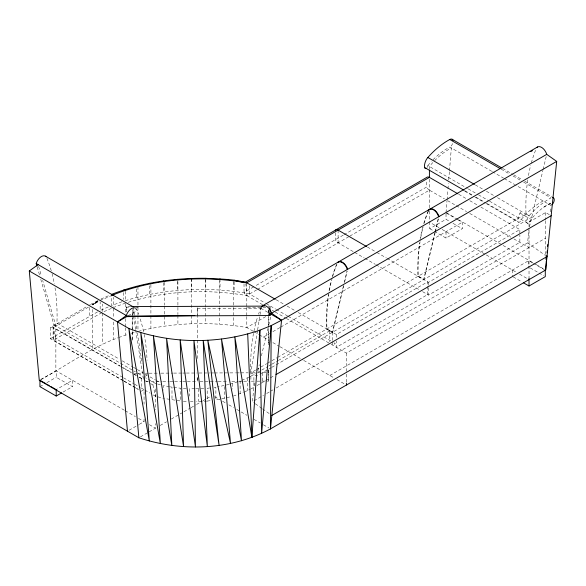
<?xml version="1.0" encoding="UTF-8"?>
<svg xmlns="http://www.w3.org/2000/svg" width="586" height="586" viewBox="0 0 586 586"><rect width="100%" height="100%" fill="white"/><g stroke="black" fill="none" stroke-linecap="round" stroke-linejoin="round"><path stroke-width="0.44" stroke-dasharray="2.93 2.2" d="M132.238 339.543L132.246 331.346M132.246 330.438L132.26 317.685M132.26 316.777L132.268 309.489M187.344 381.398L197.335 381.361L197.343 376.827M197.277 358.5L197.321 307.445L197.379 315.297M257.034 381.156L268.747 381.12L268.681 370.037M268.784 342.876L268.74 309.935M446.019 212.52L446.993 200.705M447.067 199.789L447.894 189.791M447.968 188.882L448.415 183.433M448.715 179.792L449.389 171.61M449.469 170.702L451.345 147.98A57.076 32.955 -60 0 0 434.57 160.718M550.43 211.854L550.803 207.305M529.026 226.731L529.026 222.101A45.818 26.451 -60 0 1 543.412 207.459L545.346 206.125A45.818 26.451 -60 0 1 551.162 202.932L550.957 205.488L515.468 185M276.218 387.991L527.583 242.875L529.041 228.503M130.81 306.581L126.239 306.595L126.224 307.694L129.674 307.679M269.919 306.163L268.095 306.112M257.496 330.768L250.859 372.828L250.933 381.178L255.291 381.164M257.635 329.874L261.202 307.225A7.948 4.593 60 0 1 261.73 306.405M254.925 383.039L253.892 387.361L252.434 401.725L254.595 403.256M257.84 370.828L259.312 364.653M261.415 355.827L267.949 328.46M268.791 324.93L270.893 316.11M343.315 286.32L332.321 332.394L326.607 329.09A214.769 123.998 60 0 1 328.416 294.582M344.158 282.774L346.905 271.259M343.872 285.236L332.672 332.196L326.951 328.893A214.769 123.998 60 0 1 328.885 293.601M344.715 281.69L347.256 271.054M434.841 232.715L423.634 279.676L417.921 276.372A214.769 123.998 60 0 1 419.613 242.655M435.046 231.829L438.218 218.541M435.186 232.517L423.978 279.471L418.265 276.174A214.769 123.998 60 0 1 420.074 241.666M435.398 231.631L438.562 218.336M529.458 226.775L542.929 170.314M543.134 169.427L546.306 156.132M261.202 307.225L259.364 311.869A214.769 123.998 60 0 0 258.507 314.257M543.171 200.998A57.076 32.955 -60 0 0 521.247 219.508A2.359 1.362 -60 0 1 519.606 222.05A2.359 1.362 -60 0 1 517.958 221.405A9.918 5.728 -60 0 1 519.98 213.062L521.247 211.4M489.581 201.225L529.026 223.999A5.311 3.069 -60 0 1 527.759 217.553L529.026 215.897A66.086 38.156 -60 0 1 550.957 197.9L521.708 181.015M94.573 303.709L98.06 301.014M98.206 300.83L92.354 304.874L101.026 300.303M98.016 300.904L92.354 304.874M94.676 303.409L92.405 304.845L89.68 304.925M40.764 279.295L53.905 324.878L56.937 323.128L119.09 359.006M123.214 380.768L50.389 338.723L50.389 327.611L87.321 306.288M88.457 307.13L53.128 327.523L50.389 327.611M50.389 338.723L97.737 311.789M128.202 315.729L137.109 310.587M40.844 379.347C66.628 365.745 90.405 347.872 117.947 337.8M40.727 379.816L56.212 370.879L56.212 377.267L72.466 386.65L72.466 380.263L56.981 389.199M39.951 386.65L43.825 384.416M46.917 382.629L56.212 377.267M63.178 392.012L72.466 386.65M343.206 235.162L255.042 286.078M343.997 234.708L426.652 186.985L426.652 180.063M262.601 304.72L246.794 295.593A5.084 2.937 60 0 1 244.025 292.443L254.258 286.532M256.646 289.902L246.794 295.593C207.114 288.781 165.706 290.612 127.191 302.618M257.437 289.447L349.124 236.51M349.908 236.055L429.413 190.157L444.437 198.83M139.072 377.142L141.329 378.446L144.01 376.901M144.808 376.439L147.042 375.15A214.769 123.998 -60 0 0 147.101 373.377M265.766 316.587L246.794 327.545C210.77 321.304 173.419 322.41 137.959 331.42M141.329 391.228L144.061 389.646L144.061 404.252M150.639 383.61L152.924 384.929L155.422 383.486M439.053 227.668L429.765 222.306L429.765 228.694L446.019 219.31L449.887 221.545M263.392 337.126L269.714 333.478M272.878 331.654L279.998 327.545M280.782 327.083L462.618 222.101M434.409 231.375L446.019 238.077L462.273 228.694L462.273 222.306L456.084 218.732M129.045 430.271L138.53 424.791M139.321 424.337L144.061 421.598L144.061 417.95M255.599 370.096L250.859 372.828L256.573 376.124L259.466 374.454M256.382 369.634L266.645 363.716M267.428 363.261L276.9 357.79M277.691 357.335L526.008 213.971A214.769 123.998 60 0 1 527.818 179.463M140.457 436.863L148.361 432.292M149.152 431.838L155.48 428.19L155.48 423.627M160.22 425.451L166.541 421.803M171.28 419.063L183.14 412.222M183.923 411.76L190.245 408.112M191.036 407.658L195.783 404.919M196.574 404.465L202.104 401.271M202.895 400.817L206.052 398.985M206.843 398.531L210.008 396.707M250.229 376.483L255.43 373.692M257.752 372.352L260.909 370.528M261.7 370.074L268.022 366.418M268.813 365.964L271.179 364.595M271.97 364.14L277.5 360.947M278.291 360.493L329.991 330.643M543.823 207.173L551.162 202.932M260.184 374.036L267.853 369.612M268.644 369.158L271.003 367.796M271.787 367.341L531.722 217.267L526.008 213.971M529.026 222.101L545.632 212.52L549.587 214.798M298.267 312.536L336.371 334.533L427.685 281.815L427.685 285.463M387.207 258.441L428.549 282.313L519.863 229.595L519.863 234.158M257.056 385.529L260.221 383.705M261.012 383.251L264.967 380.966M265.758 380.512L269.714 378.226M270.505 377.772L274.46 375.487M422.587 291.645L428.549 295.095L519.863 242.37L519.863 235.067M254.016 400.809L263.532 395.316M266.703 393.484L273.047 389.822M331.185 344.319L346.407 353.102L545.632 238.077M329.801 375.472L529.026 260.448M93.643 304.163L92.405 304.845L96.587 301.907M90.486 304.5L98.543 300.252M101.847 312.653L53.128 340.305L53.128 327.523L120.423 366.375M241.718 380.343L249.497 376.864M244.106 392.122L250.229 389.265M250.962 388.884L253.892 387.361L253.892 374.579M100.968 299.043L109.904 295.132M112.146 295.285L102.638 299.453L100.982 299.417M108.278 306.954L100.155 310.514L100.155 301.966M111.347 308.412L102.638 312.235L102.638 304.017M233.287 396.07L243.307 392.459M122.013 301.739L111.523 305.533L111.523 294.414M125.536 303.101L113.728 307.372L113.728 297.329M118.79 337.492L128.019 334.328M229.998 384.196L240.121 381.017L240.121 393.792M125.323 300.662L136.37 297.432L149.635 294.392L163.326 292.048L177.324 290.429L191.519 289.55L205.796 289.418L220.036 290.026L234.122 291.374L248.786 293.586L265.341 303.145M131.33 333.361L135.476 332.152M229.185 384.401L217.567 386.907M214.139 387.434L215.875 387.221L215.875 400.004L231.617 396.561M209.795 387.961L207.195 388.284L207.195 401.058L196.588 401.586M207.195 401.058L210.667 400.641M195.702 388.804L205.43 388.386M135.271 307.665L138.919 307.65M247.519 307.276L265.993 307.211M197.321 308.617L261.019 308.397M134.319 373.223L136.802 373.216M137.739 373.216L142.816 373.201M145.482 373.187L148.207 373.179M149.115 373.179L160.015 373.143M160.923 373.135L172.731 373.099M173.639 373.092L181.821 373.062M182.729 373.062L185.454 373.055M186.363 373.048L197.262 373.011M199.079 373.004L209.978 372.967M210.887 372.967L213.612 372.952M214.52 372.952L235.418 372.879M236.326 372.879L239.96 372.864M240.868 372.857L248.134 372.835M255.218 372.813L250.859 372.828A214.769 123.998 60 0 1 253.753 332.094M257.862 372.806L268.674 372.769L268.747 381.12M145.555 381.545L150.097 381.53M151.005 381.523L161.904 381.486M162.813 381.486L169.171 381.464M170.079 381.457L173.72 381.442M174.628 381.442L181.894 381.42M182.803 381.413L186.436 381.398M200.06 381.354L217.318 381.296M218.226 381.288L228.225 381.259M231.858 381.244L238.216 381.222M239.125 381.215L242.758 381.208M243.666 381.2L250.024 381.178M194.816 388.796L189.49 388.789L189.49 396.092M190.384 401.571L193.043 401.578M183.315 388.408L187.732 388.679M183.315 401.183L187.732 401.461M173.734 387.375L180.671 388.24L180.671 401.022L164.41 398.502M169.471 386.679L163.567 385.559L163.567 390.122M170.314 386.841L171.998 387.156L171.998 399.938M160.33 384.716L155.48 383.456L145.526 377.78M153.195 394.92L155.48 396.239L163.567 398.341M502.693 168.468L512.97 174.394M513.761 174.855L521.665 179.419M524.822 181.242L553.279 197.672M501.162 169.149L509.857 174.174M513.014 175.998L520.917 180.561M433.017 159.817A57.076 32.955 -60 0 1 449.784 147.079L491.713 171.288M492.504 171.742L503.594 178.144M504.385 178.598L514.676 184.539M475.341 184.898L483.26 189.468M486.424 191.3L494.342 195.863M497.507 197.694L529.026 215.897M519.98 213.062L527.759 217.553M426.967 167.501A2.359 1.362 -60 0 0 427.861 165.589L467.416 188.428M468.207 188.882L477.707 194.369M478.498 194.823L488.79 200.771M464.932 190.787L472.851 195.358M476.015 197.189L483.933 201.76M487.098 203.584L517.958 221.405M464.713 191.153L474.213 196.632M475.004 197.086L485.289 203.027M486.08 203.489L518.529 222.219M458.721 194.288L466.639 198.866M469.811 200.69L477.729 205.268M480.894 207.092L519.863 229.595M447.601 200.654L455.512 205.217M456.304 205.679L466.581 211.612M469.745 213.436L510.86 237.176M513.929 238.941L529.026 247.666M446.81 212.974L457.878 219.369M458.67 219.823L532.982 262.726M536.146 264.557L544.05 269.12M446.019 212.916L455.307 218.285M532.637 262.931L528.682 260.645L528.682 267.033M533.428 263.385L544.497 269.772M452.985 223.332L462.273 228.694M530.264 267.949L538.168 272.512M538.959 272.966L543.705 275.706M442.144 229.456L485.545 254.514M486.336 254.969L516.383 272.314M519.54 274.138L529.026 279.617M429.765 228.694L433.633 230.928M513.219 276.878L521.914 281.895M367.407 247.014L376.117 252.039M376.908 252.5L386.416 257.986M337.316 242.304L353.915 252.002M354.706 252.456L364.199 257.935M364.99 258.397L375.267 264.33M376.058 264.784L419.547 289.894M276.094 299.732L284.012 304.302M287.184 306.134L295.102 310.705M266.132 303.599L275.618 309.078M276.409 309.533L287.484 315.927M288.275 316.381L331.764 341.492M333.917 342.737L335.287 343.528L332.555 345.103L332.555 341.455M272.094 310.199L274.468 311.569M275.259 312.023L285.536 317.964M286.327 318.418L329.815 343.528M260.792 308.265L268.937 312.968M253.115 331.193L246.794 327.545L246.794 316.587M253.906 331.654L258.646 334.386M259.437 334.848L268.93 340.32M272.878 342.605L279.207 346.26M279.998 346.714L302.925 359.95M303.709 360.405L333.756 377.75M336.921 379.574L344.824 384.138M135.395 308.793L136.699 309.547L138.538 314.191M214.732 396.7L219.442 399.418M222.585 401.234L225.727 403.043M228.862 404.86L233.58 407.578M236.715 409.394L246.926 415.284M253.994 419.364L260.272 422.989M263.414 424.806L268.915 427.978M122.254 360.837L132.561 366.785M133.352 367.246L136.523 369.077M137.322 369.532L143.658 373.194M145.013 373.978L147.042 375.15M150.082 376.901L155.415 379.977M156.176 380.417L158.454 381.735M53.905 324.878L135.381 371.854M138.333 373.626L142.588 376.08M123.397 380.666L53.311 340.202L53.311 327.42L120.093 365.972M123.236 367.788L132.663 373.231M134.135 374.08L136.348 375.362M139.3 377.062L145.313 380.534M146.075 380.973L147.599 381.852M121.214 366.836L131.506 372.777M133.806 374.102L136.062 375.406M122.804 377.369L55.86 338.723L53.311 327.42M123.587 377.823L133.828 383.735M134.612 384.189L140.127 387.375M140.911 387.829L144.061 389.646M144.823 390.086L150.148 393.162M124.181 381.12L138.362 389.302M124.005 381.222L135.029 387.588M135.813 388.042L138.179 389.404M124.393 410.244L55.86 370.674L55.86 325.948L42.668 280.394M125.184 410.698L135.41 416.602M138.552 418.419L144.061 421.598M149.393 424.674L155.48 428.19M527.583 242.875L545.632 255.613M255.32 403.769L261.817 408.354M262.543 408.86L269.758 413.958M38.625 266.366L41.408 276.013M37.226 267.026L39.753 275.794M152.924 384.929L155.48 396.239M133.44 307.665L134.56 314.85M134.699 315.744L136.802 329.215M137.366 332.804L142.127 363.32M135.615 329.486L133.513 316.022L133.454 309.335M135.754 330.379L143.599 380.651M245.798 283.749L247.021 293.315M126.239 306.595L126.261 311.869L126.261 308.236M268.762 309.708L268.798 313.884M262.352 372.791L262.425 381.142M197.299 377.186L197.335 381.361M545.632 212.52L545.632 219.823M545.632 220.732L545.632 261.92M529.026 230.371L529.026 265.011M529.026 265.919L529.026 276.878M512.428 270.029L512.428 276.424M446.019 213.831L446.019 219.31M446.019 231.69L446.019 238.077M429.413 169.208L429.413 166.49A57.076 32.955 -60 0 1 432.812 162.571M429.413 179.199L429.413 210.235M429.413 211.15L429.413 222.101M428.549 282.313L428.549 286.876M428.549 287.792L428.549 295.095M427.685 286.378L427.685 294.59L336.371 347.315L336.371 340.92M346.407 353.102L346.407 373.187M346.407 374.102L346.407 383.229M338.1 230.093L338.1 242.875M336.371 334.533L336.371 337.272M335.339 232.781L335.339 239.718A5.106 2.945 60 0 0 337.573 242.516M332.555 332.328L332.555 340.539M329.815 330.746L329.815 341.697M249.526 285.792L249.526 294.011M247.299 378.007L247.299 390.789M246.794 282.811L246.794 306.544M246.794 307.46L246.794 315.678M244.025 283.771L244.025 292.443M234.122 281.969L234.122 291.374M233.316 281.698L233.316 325.516M232.43 383.574L232.43 389.045M224.321 386.562L224.321 398.429M220.036 278.914L220.036 290.026M219.574 280.379L219.574 306.852M219.574 307.767L219.574 324.197M205.796 280.013L205.796 289.418M205.686 278.87L205.686 307.174M205.686 308.082L205.686 323.604M198.368 388.804L198.368 401.586M191.761 279.002L191.761 314.609M191.761 315.517L191.761 323.736M191.519 278.438L191.519 289.55M177.91 281.69L177.91 314.55M177.91 315.466L177.91 324.593M177.324 281.031L177.324 290.429M164.256 282.349L164.256 305.174M164.256 306.09L164.256 326.168M163.326 282.642L163.326 292.048M155.48 388.936L155.48 409.929M150.902 284.635L150.902 314.763M150.902 315.671L150.902 328.453M149.635 285.836L149.635 294.392M141.329 378.446L141.329 388.489M137.959 286.693L137.959 314.99M137.959 315.905L137.959 330.511M136.37 288.883L136.37 297.432M125.536 291.235L125.536 301.277M125.536 304.017L125.536 313.144M125.536 318.623L125.536 326.841M125.536 327.75L125.536 335.053M123.631 292.604L123.631 299.446M113.728 308.28L113.728 318.323M113.728 321.978L113.728 339.323M102.638 313.144L102.638 344.187M92.354 309.445L92.354 349.608M89.68 307.489L89.68 316.044M420.726 237.755A214.769 123.998 60 0 1 423.151 226.709M424.088 223.339A214.769 123.998 60 0 1 428.615 210.572M528.469 175.551A214.769 123.998 60 0 1 530.674 165.362M531.356 162.813A214.769 123.998 60 0 1 536.351 148.368M46.917 258.287A214.769 123.998 -60 0 1 51.597 271.97M52.051 273.662A214.769 123.998 -60 0 1 54.344 283.932M55.011 287.829A214.769 123.998 -60 0 1 56.937 323.128M419.979 240.297A214.769 123.998 60 0 1 422.806 226.914M423.744 223.537A214.769 123.998 60 0 1 428.263 210.777M429.413 190.157A5.106 2.945 60 0 1 426.652 186.985M132.18 340.224A113.032 0.549 89.8 0 1 132.187 330.775M132.194 329.002A113.032 0.549 89.8 0 1 132.216 317.473M132.231 314.946A113.032 0.549 89.8 0 1 132.246 311.085M268.674 372.769A113.032 0.549 89.8 0 1 268.674 370.103M268.652 344.956A113.032 0.549 89.8 0 1 268.659 328.541M268.666 325.113A113.032 0.549 89.8 0 1 268.696 316.147M268.703 314.484A113.032 0.549 89.8 0 1 268.718 310.624M427.861 165.589A57.076 32.955 -60 0 1 431.259 161.67M140.208 319.011A214.769 123.998 -60 0 1 143.607 331.749M144.149 334.416A214.769 123.998 -60 0 1 147.049 360.353M329.413 290.473A214.769 123.998 60 0 1 332.064 278.577M332.775 276.057A214.769 123.998 60 0 1 336.979 264.059M135.476 308.155A7.948 4.593 -60 0 1 136.699 309.547M329.068 290.671A214.769 123.998 60 0 1 331.273 280.482M332.189 277.09A214.769 123.998 60 0 1 336.635 264.257M253.928 331.2A214.769 123.998 60 0 1 257.701 316.689M452.634 143.541A4.644 2.681 -60 0 1 449.784 147.079"/><path stroke-width="0.88" d="M38.119 264.616L29.3 270.988L39.262 380.263L138.875 437.771C181.477 451.923 230.569 450.385 270.483 428.886L271.208 325.567L281.551 320.249L556.7 161.399L546.731 154.36A7.948 4.593 60 0 0 542.094 147.723A7.948 4.593 60 0 0 536.871 147.555M138.875 437.771L128.913 328.497L149.342 441.046L140.786 332.621L160.374 443.631L153.393 335.917L171.837 445.492L166.578 338.364L183.579 446.598L180.166 339.909L195.468 446.95L193.966 340.547L207.356 446.532L203.21 340.356L219.083 445.353L207.81 340.261L230.51 443.434L221.501 339.06L241.498 440.789L234.854 336.957L251.907 437.449L259.884 330.167L271.208 325.567L261.612 433.472L259.884 330.167C217.78 344.465 170.599 344.114 128.913 328.497L29.3 270.988M546.306 261.847L545.632 270.029L270.483 428.886L270.483 427.084M546.46 260.03L546.833 255.489M547.053 252.756L547.207 250.94M547.58 246.398L547.734 244.574M270.483 428.886L281.551 320.249L271.582 313.217A7.948 4.593 60 0 0 266.945 306.573A7.948 4.593 60 0 0 261.73 306.405M556.7 161.399L545.632 270.029L545.632 267.326M112.146 295.285C141.717 283.265 173.874 278.533 205.686 278.87L205.796 278.306C219.428 279.104 233.741 278.958 246.794 282.811L275.303 299.27M205.686 278.87L219.574 279.463L220.036 278.914M452.956 140.472A4.644 2.681 -60 0 0 449.784 139.49A66.086 38.156 -60 0 0 427.861 157.488L426.593 159.143A9.918 5.728 -60 0 0 424.572 167.486A2.359 1.362 -60 0 0 425.832 168.307M127.462 431.186L117.5 321.912L126.32 315.539A7.948 4.593 -60 0 1 134.626 307.84M219.574 279.463L233.316 280.782L234.122 280.262L242.399 282.152L245.571 282.005L426.652 177.463A5.252 3.033 60 0 1 429.413 177.375L457.93 193.834M117.5 321.912L127.462 316.162M39.606 380.461L39.951 380.263L39.951 386.65L56.212 396.041L61.625 392.906M55.86 389.844L56.212 389.646L56.212 396.041M244.574 282.547A5.252 3.033 60 0 1 246.794 282.811L429.413 177.375L429.413 170.116M262.425 305.833L338.173 262.096M338.518 261.898L429.487 209.378M429.831 209.18L537.574 146.976M530.806 151.576L532.396 150.661M546.731 154.36L271.582 313.217L271.311 314.345L269.494 314.374M276.021 374.571L551.162 215.714M271.853 415.43L547.002 256.58M523.496 282.811L529.026 286.005L545.288 276.621L545.288 270.234M205.796 278.306C173.756 277.925 141.446 282.701 111.523 294.414L113.728 294.59M194.852 315.568L126.591 316.66L126.32 315.539L36.215 263.517A7.948 4.593 -60 0 1 40.859 256.88A7.948 4.593 -60 0 1 46.074 256.712M131.725 306.581L264.433 306.126M127.199 316.037L269.978 315.554L269.941 306.91M123.631 290.041L125.536 290.326M233.316 280.782L246.794 282.811M136.37 286.32L137.959 286.693M149.635 283.272L150.902 283.719M163.326 280.936L164.256 281.441M452.106 139.263L501.902 168.006M449.784 139.49L500.371 168.695M427.861 157.488L474.55 184.444M424.572 167.486L464.141 190.333M366.616 246.552L338.1 230.093A5.252 3.033 60 0 0 335.339 230.181M269.728 313.429L281.551 320.249M45.378 256.133L133.103 306.786M40.727 380.71L46.148 383.837M47.693 384.731L49.246 385.625M50.792 386.518L56.212 389.646M177.324 279.317L177.91 279.859M191.519 278.438L191.761 279.002M36.215 263.517L36.977 266.147M247.71 333.976L251.907 437.449M269.956 313.049L269.978 315.554M529.026 277.793L529.026 286.005M346.407 383.229L346.407 385.053M429.135 209.759A7.948 4.593 60 0 1 434.351 209.927A7.948 4.593 60 0 1 438.987 216.564M552.598 197.46A4.644 2.681 -60 0 1 554.21 200.309A4.644 2.681 -60 0 1 551.807 204.866M428.263 210.777A7.948 4.593 60 0 1 433.457 209.773A7.948 4.593 60 0 1 438.643 216.769M337.822 262.477A7.948 4.593 60 0 1 343.037 262.645A7.948 4.593 60 0 1 347.674 269.282M337.477 262.675A7.948 4.593 60 0 1 342.693 262.843A7.948 4.593 60 0 1 347.33 269.487"/></g></svg>
